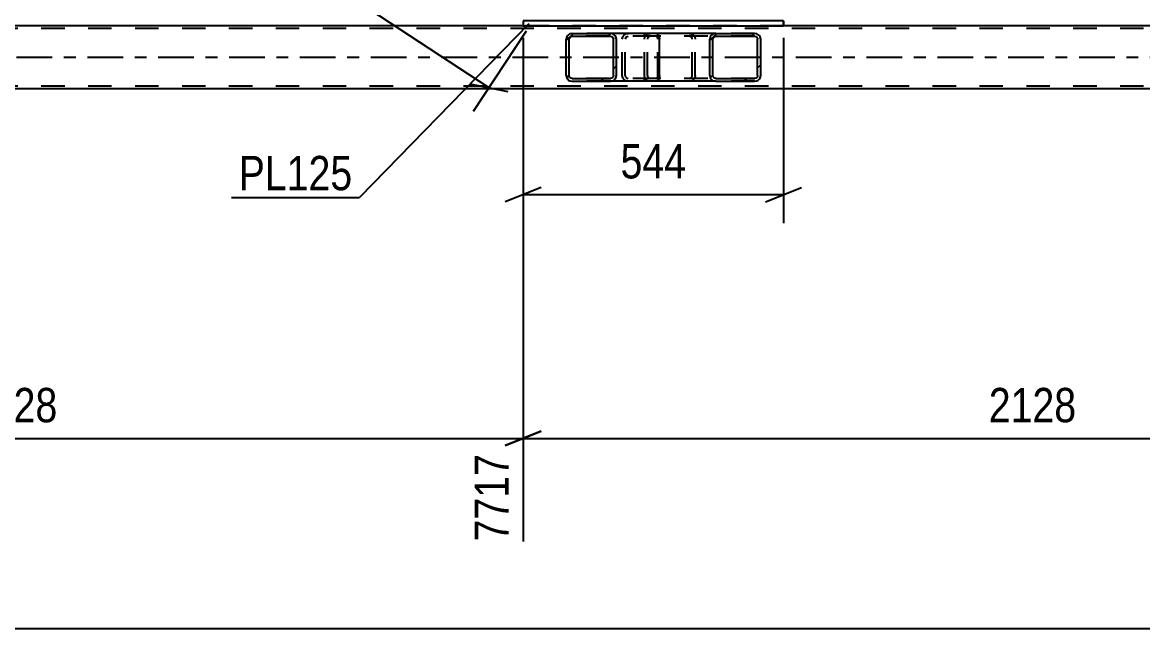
# Model space of a CAD drawing. Header units: millimetres. Extents: x -857 to 332, y -866 to -25.
# Drawn here: x -569.9 to -476.3, y -601.4 to -550.7 of the extents above; entities that cross this region are included whole.
import ezdxf

# ---------------------------------------------------------------- set-up
doc = ezdxf.new("R2010")
doc.units = ezdxf.units.MM
doc.linetypes.add('DXK_LINE_DOT2', pattern=[3.9198, 1.9599, -1.9599])
doc.linetypes.add('DXK_LINE_DOT3', pattern=[5.9187, 2.979, -0.9799, 0.9799, -0.9799])
doc.styles.add('Arial Narrow', font='ARIALN.TTF', dxfattribs={"height": 0.2})

# ---------------------------------------------------------------- blocks, each defined once
blk = doc.blocks.new('Part-570386455-8470 - 8305')
at = {"linetype": 'Continuous'}
h = blk.add_hatch(dxfattribs=at)
h.set_pattern_fill('', scale=0.7, style=0, pattern_type=0)
h.set_pattern_definition([(45, (-512.4369, -555.3532), (-1.57154, 1.57154), [])])
h.paths.add_polyline_path([(-512.476, -555.169), (-512.437, -555.353), (-512.326, -555.509), (-512.16, -555.613), (-511.965, -555.649), (-508.73, -555.649), (-508.534, -555.613), (-508.369, -555.509), (-508.258, -555.353), (-508.219, -555.169), (-508.219, -552.129), (-508.258, -551.946), (-508.369, -551.79), (-508.534, -551.686), (-508.73, -551.649), (-511.965, -551.649), (-512.16, -551.686), (-512.326, -551.79), (-512.437, -551.946), (-512.476, -552.129)])
h.paths.add_polyline_path([(-512.201, -552.038), (-512.146, -551.96), (-512.063, -551.908), (-511.965, -551.889), (-508.73, -551.889), (-508.632, -551.908), (-508.549, -551.96), (-508.494, -552.038), (-508.474, -552.129), (-508.474, -555.169), (-508.494, -555.261), (-508.549, -555.339), (-508.632, -555.391), (-508.73, -555.409), (-511.965, -555.409), (-512.063, -555.391), (-512.146, -555.339), (-512.201, -555.261), (-512.22, -555.169), (-512.22, -552.129)])
at = {"color": 7, "linetype": 'DXK_LINE_DOT2'}
for p, q in [((-517.941, -552.129), (-517.902, -551.946)), ((-517.941, -555.169), (-517.941, -552.129)), ((-517.666, -552.038), (-517.686, -552.129)), ((-517.686, -555.169), (-517.686, -552.129)), ((-517.611, -551.96), (-517.666, -552.038)), ((-517.626, -551.686), (-517.43, -551.649)), ((-517.528, -551.908), (-517.611, -551.96)), ((-517.43, -551.889), (-517.528, -551.908)), ((-516.949, -551.649), (-517.43, -551.649)), ((-508.73, -551.889), (-517.43, -551.889)), ((-514.195, -551.649), (-514, -551.686)), ((-514.097, -551.908), (-514.195, -551.889)), ((-514.014, -551.96), (-514.097, -551.908)), ((-513.959, -552.038), (-514.014, -551.96)), ((-513.94, -552.129), (-513.959, -552.038)), ((-513.94, -555.169), (-513.94, -552.129)), ((-513.723, -551.946), (-513.684, -552.129)), ((-513.684, -555.169), (-513.684, -552.129)), ((-508.73, -551.649), (-511.965, -551.649)), ((-517.902, -555.353), (-517.941, -555.169)), ((-517.686, -555.169), (-517.666, -555.261)), ((-517.666, -555.261), (-517.611, -555.339)), ((-517.43, -555.649), (-517.626, -555.613)), ((-517.611, -555.339), (-517.528, -555.391)), ((-517.528, -555.391), (-517.43, -555.409)), ((-508.73, -555.409), (-517.43, -555.409)), ((-516.949, -555.649), (-517.43, -555.649)), ((-514.195, -555.409), (-514.097, -555.391)), ((-514, -555.613), (-514.195, -555.649)), ((-514.097, -555.391), (-514.014, -555.339)), ((-514.014, -555.339), (-513.959, -555.261)), ((-513.959, -555.261), (-513.94, -555.169)), ((-513.684, -555.169), (-513.723, -555.353)), ((-508.73, -555.649), (-511.965, -555.649))]:
    blk.add_line(p, q, dxfattribs=at)
at = {"color": 2, "linetype": 'Continuous'}
for p, q in [((-511.965, -551.649), (-516.949, -551.649)), ((-512.437, -551.946), (-512.476, -552.129)), ((-512.476, -555.169), (-512.476, -552.129)), ((-512.22, -552.129), (-512.201, -552.038)), ((-512.22, -555.169), (-512.22, -552.129)), ((-512.201, -552.038), (-512.146, -551.96)), ((-511.965, -551.649), (-512.16, -551.686)), ((-512.146, -551.96), (-512.063, -551.908)), ((-512.063, -551.908), (-511.965, -551.889)), ((-511.965, -551.649), (-508.73, -551.649)), ((-511.965, -551.889), (-508.73, -551.889)), ((-508.534, -551.686), (-508.73, -551.649)), ((-508.73, -551.889), (-508.632, -551.908)), ((-508.632, -551.908), (-508.549, -551.96)), ((-508.549, -551.96), (-508.494, -552.038)), ((-508.494, -552.038), (-508.474, -552.129)), ((-508.474, -555.169), (-508.474, -552.129)), ((-508.219, -552.129), (-508.258, -551.946)), ((-508.219, -555.169), (-508.219, -552.129)), ((-511.965, -555.649), (-516.949, -555.649)), ((-512.476, -555.169), (-512.437, -555.353)), ((-512.201, -555.261), (-512.22, -555.169)), ((-512.146, -555.339), (-512.201, -555.261)), ((-512.16, -555.613), (-511.965, -555.649)), ((-512.063, -555.391), (-512.146, -555.339)), ((-511.965, -555.409), (-512.063, -555.391)), ((-511.965, -555.409), (-508.73, -555.409)), ((-511.965, -555.649), (-508.73, -555.649)), ((-508.632, -555.391), (-508.73, -555.409)), ((-508.73, -555.649), (-508.534, -555.613)), ((-508.549, -555.339), (-508.632, -555.391)), ((-508.494, -555.261), (-508.549, -555.339)), ((-508.474, -555.169), (-508.494, -555.261)), ((-508.258, -555.353), (-508.219, -555.169))]:
    blk.add_line(p, q, dxfattribs=at)
at = {"color": 7, "linetype": 'DXK_LINE_DOT2'}
for centre, start, end in [((-517.45, -552.15), 110.75832, 155.68004), ((-514.176, -552.15), 24.31996, 69.24168), ((-517.45, -555.149), 204.31996, 249.24168), ((-514.176, -555.149), 290.75832, 335.68004)]:
    blk.add_arc(centre, 0.496, start, end, dxfattribs=at)
at = {"color": 2, "linetype": 'Continuous'}
for centre, start, end in [((-511.984, -552.15), 110.75832, 155.68005), ((-508.71, -552.15), 24.31995, 69.24168), ((-511.984, -555.149), 204.31995, 249.24168), ((-508.71, -555.149), 290.75832, 335.68005)]:
    blk.add_arc(centre, 0.496, start, end, dxfattribs=at)
blk = doc.blocks.new('Part-570386455-8836 - 8305')
at = {"color": 7, "linetype": 'DXK_LINE_DOT2'}
for p, q in [((-111.678, -551.249), (-792.019, -551.249)), ((-506.307, -551.009), (-528.07, -551.009)), ((-111.678, -556.049), (-792.019, -556.049))]:
    blk.add_line(p, q, dxfattribs=at)
at = {"color": 2, "linetype": 'Continuous'}
for p, q in [((-528.07, -551.009), (-591.441, -551.009)), ((-442.936, -551.009), (-506.307, -551.009)), ((-111.678, -556.289), (-792.019, -556.289))]:
    blk.add_line(p, q, dxfattribs=at)
at = {"color": 7, "linetype": 'DXK_LINE_DOT3'}
blk.add_line((-111.678, -553.649), (-792.019, -553.649), dxfattribs=at)
blk = doc.blocks.new('Part-570386455-8469 - 8305')
at = {"linetype": 'Continuous'}
h = blk.add_hatch(dxfattribs=at)
h.set_pattern_fill('', scale=0.7, style=0, pattern_type=0)
h.set_pattern_definition([(45, (-524.428, -555.3532), (-1.57154, 1.57154), [])])
h.paths.add_polyline_path([(-524.466, -555.169), (-524.428, -555.353), (-524.319, -555.509), (-524.156, -555.613), (-523.963, -555.649), (-520.779, -555.649), (-520.587, -555.613), (-520.424, -555.509), (-520.315, -555.353), (-520.276, -555.169), (-520.276, -552.129), (-520.315, -551.946), (-520.424, -551.79), (-520.587, -551.686), (-520.779, -551.649), (-523.963, -551.649), (-524.156, -551.686), (-524.319, -551.79), (-524.428, -551.946), (-524.466, -552.129)])
h.paths.add_polyline_path([(-524.196, -552.038), (-524.141, -551.96), (-524.06, -551.908), (-523.963, -551.889), (-520.779, -551.889), (-520.683, -551.908), (-520.601, -551.96), (-520.547, -552.038), (-520.528, -552.129), (-520.528, -555.169), (-520.547, -555.261), (-520.601, -555.339), (-520.683, -555.391), (-520.779, -555.409), (-523.963, -555.409), (-524.06, -555.391), (-524.141, -555.339), (-524.196, -555.261), (-524.215, -555.169), (-524.215, -552.129)])
at = {"color": 2, "linetype": 'Continuous'}
for p, q in [((-524.428, -551.946), (-524.466, -552.129)), ((-524.466, -555.169), (-524.466, -552.129)), ((-524.215, -552.129), (-524.196, -552.038)), ((-524.215, -555.169), (-524.215, -552.129)), ((-524.196, -552.038), (-524.141, -551.96)), ((-523.963, -551.649), (-524.156, -551.686)), ((-524.141, -551.96), (-524.06, -551.908)), ((-524.06, -551.908), (-523.963, -551.889)), ((-523.963, -551.649), (-520.779, -551.649)), ((-523.963, -551.889), (-520.779, -551.889)), ((-516.949, -551.649), (-520.779, -551.649)), ((-520.587, -551.686), (-520.779, -551.649)), ((-520.779, -551.889), (-520.683, -551.908)), ((-520.683, -551.908), (-520.601, -551.96)), ((-520.601, -551.96), (-520.547, -552.038)), ((-520.547, -552.038), (-520.528, -552.129)), ((-520.528, -555.169), (-520.528, -552.129)), ((-520.276, -552.129), (-520.315, -551.946)), ((-520.276, -555.169), (-520.276, -552.129)), ((-516.949, -551.649), (-516.845, -551.686)), ((-516.845, -551.686), (-516.757, -551.79)), ((-516.757, -551.79), (-516.698, -551.946)), ((-516.698, -551.946), (-516.678, -552.129)), ((-516.678, -555.169), (-516.678, -552.129)), ((-524.466, -555.169), (-524.428, -555.353)), ((-524.196, -555.261), (-524.215, -555.169)), ((-524.141, -555.339), (-524.196, -555.261)), ((-524.156, -555.613), (-523.963, -555.649)), ((-524.06, -555.391), (-524.141, -555.339)), ((-523.963, -555.409), (-524.06, -555.391)), ((-523.963, -555.409), (-520.779, -555.409)), ((-523.963, -555.649), (-520.779, -555.649)), ((-520.683, -555.391), (-520.779, -555.409)), ((-520.779, -555.649), (-520.587, -555.613)), ((-516.949, -555.649), (-520.779, -555.649)), ((-520.601, -555.339), (-520.683, -555.391)), ((-520.547, -555.261), (-520.601, -555.339)), ((-520.528, -555.169), (-520.547, -555.261)), ((-520.315, -555.353), (-520.276, -555.169)), ((-516.845, -555.613), (-516.949, -555.649)), ((-516.757, -555.509), (-516.845, -555.613)), ((-516.698, -555.353), (-516.757, -555.509)), ((-516.678, -555.169), (-516.698, -555.353))]:
    blk.add_line(p, q, dxfattribs=at)
at = {"color": 7, "linetype": 'DXK_LINE_DOT2'}
for p, q in [((-520.779, -551.649), (-523.963, -551.649)), ((-516.949, -551.889), (-523.963, -551.889)), ((-519.786, -552.129), (-519.748, -551.946)), ((-519.786, -555.169), (-519.786, -552.129)), ((-519.515, -552.038), (-519.534, -552.129)), ((-519.534, -555.169), (-519.534, -552.129)), ((-519.461, -551.96), (-519.515, -552.038)), ((-519.475, -551.686), (-519.283, -551.649)), ((-519.461, -551.96), (-519.439, -551.946)), ((-519.439, -551.946), (-519.379, -551.908)), ((-519.379, -551.908), (-519.283, -551.889)), ((-517.941, -551.889), (-517.941, -551.649)), ((-516.897, -551.908), (-516.949, -551.889)), ((-516.853, -551.96), (-516.897, -551.908)), ((-516.824, -552.038), (-516.853, -551.96)), ((-516.813, -552.129), (-516.824, -552.038)), ((-516.813, -555.169), (-516.813, -552.129)), ((-516.949, -555.409), (-523.963, -555.409)), ((-520.779, -555.649), (-523.963, -555.649)), ((-519.748, -555.353), (-519.786, -555.169)), ((-519.534, -555.169), (-519.515, -555.261)), ((-519.515, -555.261), (-519.461, -555.339)), ((-519.283, -555.649), (-519.475, -555.613)), ((-519.461, -555.339), (-519.439, -555.353)), ((-519.439, -555.353), (-519.379, -555.391)), ((-519.379, -555.391), (-519.283, -555.409)), ((-517.941, -555.649), (-517.941, -555.409)), ((-516.949, -555.409), (-516.897, -555.391)), ((-516.897, -555.391), (-516.853, -555.339)), ((-516.853, -555.339), (-516.824, -555.261)), ((-516.824, -555.261), (-516.813, -555.169))]:
    blk.add_line(p, q, dxfattribs=at)
at = {"color": 2, "linetype": 'Continuous'}
for centre, start, end in [((-523.978, -552.145), 111.19409, 156.15058), ((-520.765, -552.145), 23.84942, 68.80591), ((-523.978, -555.154), 203.84942, 248.80591), ((-520.765, -555.154), 291.19409, 336.15058)]:
    blk.add_arc(centre, 0.492, start, end, dxfattribs=at)
at = {"color": 7, "linetype": 'DXK_LINE_DOT2'}
for centre, start, end in [((-519.298, -552.145), 111.1941, 156.15059), ((-519.298, -555.154), 203.84941, 248.8059)]:
    blk.add_arc(centre, 0.492, start, end, dxfattribs=at)
blk = doc.blocks.new('Part-570386455-8793 - 8305')
at = {"color": 2, "linetype": 'Continuous'}
for p, q in [((-528.07, -550.609), (-528.07, -551.009)), ((-506.307, -550.609), (-528.07, -550.609)), ((-528.07, -551.009), (-506.307, -551.009)), ((-506.307, -550.609), (-506.307, -551.009)), ((-506.307, -550.609), (-506.307, -550.609)), ((-506.307, -551.009), (-506.307, -551.009))]:
    blk.add_line(p, q, dxfattribs=at)
at = {"color": 7, "linetype": 'DXK_LINE_DOT2'}
for p, q in [((-528.07, -550.609), (-528.07, -551.009)), ((-506.307, -551.009), (-506.307, -550.609)), ((-506.307, -550.609), (-506.307, -550.609)), ((-506.307, -551.009), (-506.307, -551.009))]:
    blk.add_line(p, q, dxfattribs=at)
blk = doc.blocks.new('StraightDimension-570386455-20042 - 8305')
at = {"color": 7, "linetype": 'Continuous'}
for p, q in [((-613.205, -552.009), (-613.205, -594.097)), ((-528.07, -552.009), (-528.07, -594.097)), ((-611.705, -584.884), (-614.705, -586.084)), ((-529.57, -586.084), (-526.57, -584.884)), ((-613.205, -585.484), (-528.07, -585.484))]:
    blk.add_line(p, q, dxfattribs=at)
at = {"color": 0}
blk.add_wipeout([(-566.381, -584.734), (-566.381, -580.534), (-574.894, -580.534), (-574.894, -584.734)], dxfattribs=at)
at = {"color": 3, "style": 'Arial Narrow'}
blk.add_text('2128', height=2.8633, dxfattribs=at).set_placement((-574.294, -584.134))
at = {"color": 0, "linetype": 'Continuous'}
blk.add_wipeout([(-528.67, -586.184), (-532.87, -586.184), (-532.87, -594.697), (-528.67, -594.697)], dxfattribs=at)
at = {"color": 3, "linetype": 'Continuous', "style": 'Arial Narrow'}
blk.add_text('7717', height=2.8633, rotation=90.00021, dxfattribs=at).set_placement((-529.27, -594.097))
blk = doc.blocks.new('StraightDimension-570386455-20041 - 8305')
at = {"color": 7, "linetype": 'Continuous'}
for p, q in [((-528.07, -552.009), (-528.07, -594.097)), ((-442.936, -552.009), (-442.936, -594.097)), ((-526.57, -584.884), (-529.57, -586.084)), ((-444.436, -586.084), (-441.436, -584.884)), ((-528.07, -585.484), (-442.936, -585.484))]:
    blk.add_line(p, q, dxfattribs=at)
at = {"color": 0}
blk.add_wipeout([(-481.247, -584.734), (-481.247, -580.534), (-489.759, -580.534), (-489.759, -584.734)], dxfattribs=at)
at = {"color": 3, "style": 'Arial Narrow'}
blk.add_text('2128', height=2.8633, dxfattribs=at).set_placement((-489.159, -584.134))
at = {"color": 0, "linetype": 'Continuous'}
blk.add_wipeout([(-443.536, -586.184), (-447.736, -586.184), (-447.736, -594.697), (-443.536, -594.697)], dxfattribs=at)
at = {"color": 3, "linetype": 'Continuous', "style": 'Arial Narrow'}
blk.add_text('9846', height=2.8633, rotation=90.00021, dxfattribs=at).set_placement((-444.136, -594.097))
blk = doc.blocks.new('StraightDimension-570386455-9101 - 8305')
at = {"color": 7, "linetype": 'Continuous'}
for p, q in [((-560.305, -530.077), (-564.735, -536.811)), ((-561.833, -535.129), (-564.999, -534.483)), ((-563.416, -534.806), (-530.931, -556.174)), ((-527.82, -551.445), (-532.25, -558.179)), ((-532.514, -555.851), (-529.348, -556.497))]:
    blk.add_line(p, q, dxfattribs=at)
at = {"color": 0}
blk.add_wipeout([(-543.969, -546.7), (-541.661, -543.191), (-547.245, -539.518), (-549.553, -543.027)], dxfattribs=at)
at = {"color": 3, "style": 'Arial Narrow'}
blk.add_text('972', height=2.8633, rotation=-33.33468, dxfattribs=at).set_placement((-548.722, -542.855))
blk = doc.blocks.new('StraightDimension-570386455-8952 - 8305')
at = {"color": 7, "linetype": 'Continuous'}
blk.add_line((-807.214, -601.377), (-111.038, -601.377), dxfattribs=at)
blk = doc.blocks.new('StraightDimension-570386455-9989 - 8305')
at = {"color": 7, "linetype": 'Continuous'}
for p, q in [((-528.07, -552.009), (-528.07, -567.512)), ((-506.307, -552.009), (-506.307, -567.512)), ((-526.57, -564.512), (-529.57, -565.712)), ((-528.07, -565.112), (-506.307, -565.112)), ((-507.807, -565.712), (-504.807, -564.512))]:
    blk.add_line(p, q, dxfattribs=at)
at = {"color": 0}
blk.add_wipeout([(-513.847, -564.362), (-513.847, -560.162), (-520.531, -560.162), (-520.531, -564.362)], dxfattribs=at)
at = {"color": 3, "style": 'Arial Narrow'}
blk.add_text('544', height=2.8633, dxfattribs=at).set_placement((-519.931, -563.762))
blk = doc.blocks.new('Mark-570386455-8789 - 8305')
at = {"color": 30, "linetype": 'Continuous'}
for p in [(-527.602, -550.844), (-552.438, -565.349)]:
    blk.add_line(p, (-541.734, -565.349), dxfattribs=at)
at = {"color": 0}
blk.add_wipeout([(-542.334, -564.749), (-542.334, -561.749), (-551.838, -561.749), (-551.838, -564.749)], dxfattribs=at)
blk.add_wipeout([(-542.334, -564.749), (-542.334, -561.749), (-551.838, -561.749), (-551.838, -564.749)], dxfattribs=at)
at = {"color": 3, "style": 'Arial Narrow'}
blk.add_text('PL125', height=2.8633, dxfattribs=at).set_placement((-551.838, -564.749))

msp = doc.modelspace()

# ---------------------------------------------------------------- block references
for name in ['Part-570386455-8836 - 8305', 'Part-570386455-8793 - 8305', 'Part-570386455-8469 - 8305', 'Part-570386455-8470 - 8305']:
    msp.add_blockref(name, (0, 0))

# ---------------------------------------------------------------- next in the draw order: block references
msp.add_blockref('StraightDimension-570386455-20042 - 8305', (0, 0))

# ---------------------------------------------------------------- next in the draw order: block references
msp.add_blockref('StraightDimension-570386455-20041 - 8305', (0, 0))

# ---------------------------------------------------------------- next in the draw order: block references
for name in ['StraightDimension-570386455-9101 - 8305', 'StraightDimension-570386455-8952 - 8305']:
    msp.add_blockref(name, (0, 0))

# ---------------------------------------------------------------- next in the draw order: block references
msp.add_blockref('StraightDimension-570386455-9989 - 8305', (0, 0))

# ---------------------------------------------------------------- next in the draw order: block references
msp.add_blockref('Mark-570386455-8789 - 8305', (0, 0))

doc.saveas('drawing.dxf')
